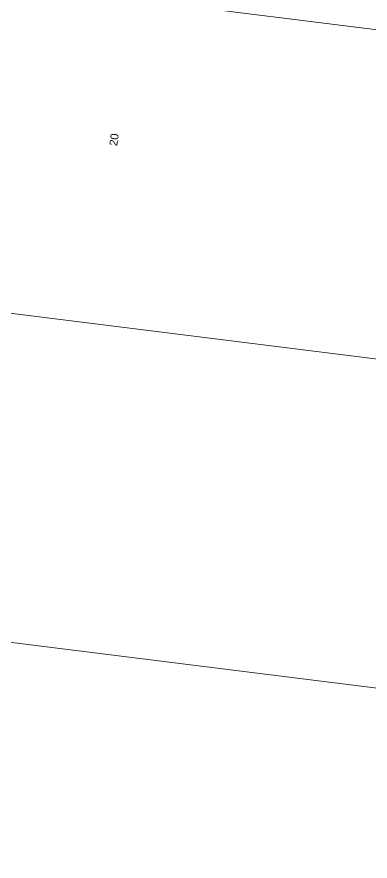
# Model space of a CAD drawing. Header units: metres. Extents: x 267072 to 270320, y 6186424 to 6191197.
# Drawn here: x 267867.9 to 267947.3, y 6187722.2 to 6187912 of the extents above; entities that cross this region are included whole.
import ezdxf

# ---------------------------------------------------------------- set-up
doc = ezdxf.new("R2010")
doc.units = ezdxf.units.M
doc.layers.add('Cadastre Land Parcels_SP_EXT', color=118, linetype='Continuous', lineweight=15)
doc.styles.get("Standard").update_dxf_attribs({"font": 'arial.ttf'})

msp = doc.modelspace()

# ---------------------------------------------------------------- linework, layer by layer
at = {"layer": 'Cadastre Land Parcels_SP_EXT', "linetype": 'Continuous'}
for points in [[(268000.4456, 6187906.0396), (267999.483, 6187920.0871), (267996.3835, 6187965.2819), (267995.5607, 6187977.2863), (267987.3053, 6188027.7919), (267984.6409, 6188044.0904), (267950.149, 6188030.3868), (267893.9807, 6187989.9725), (267869.7261, 6187972.5203), (267783.9859, 6187929.7141), (268000.6788, 6187902.6397), (268000.4456, 6187906.0396)], [(268001.6467, 6187872.2811), (268000.9975, 6187892.6365), (268000.6789, 6187902.6396), (267783.986, 6187929.7141), (267726.7783, 6187890.4667), (267722.927, 6187863.3478), (267995.8688, 6187829.246), (268001.6467, 6187872.2811)], [(267995.8688, 6187829.246), (267722.927, 6187863.3478), (267712.6006, 6187790.632), (267986.0954, 6187756.4589), (267995.8688, 6187829.246)], [(267986.0954, 6187756.4589), (267712.6006, 6187790.632), (267702.2745, 6187717.9171), (267976.3223, 6187683.6716), (267986.0954, 6187756.4589)]]:
    msp.add_lwpolyline(points, close=True, dxfattribs=at)

# ---------------------------------------------------------------- texts
at = {"layer": 'Cadastre Land Parcels_SP_EXT'}
msp.add_text('20', height=1.8, rotation=82.199997, dxfattribs=at).set_placement((267890.4119, 6187882.9046))

doc.saveas('drawing.dxf')
